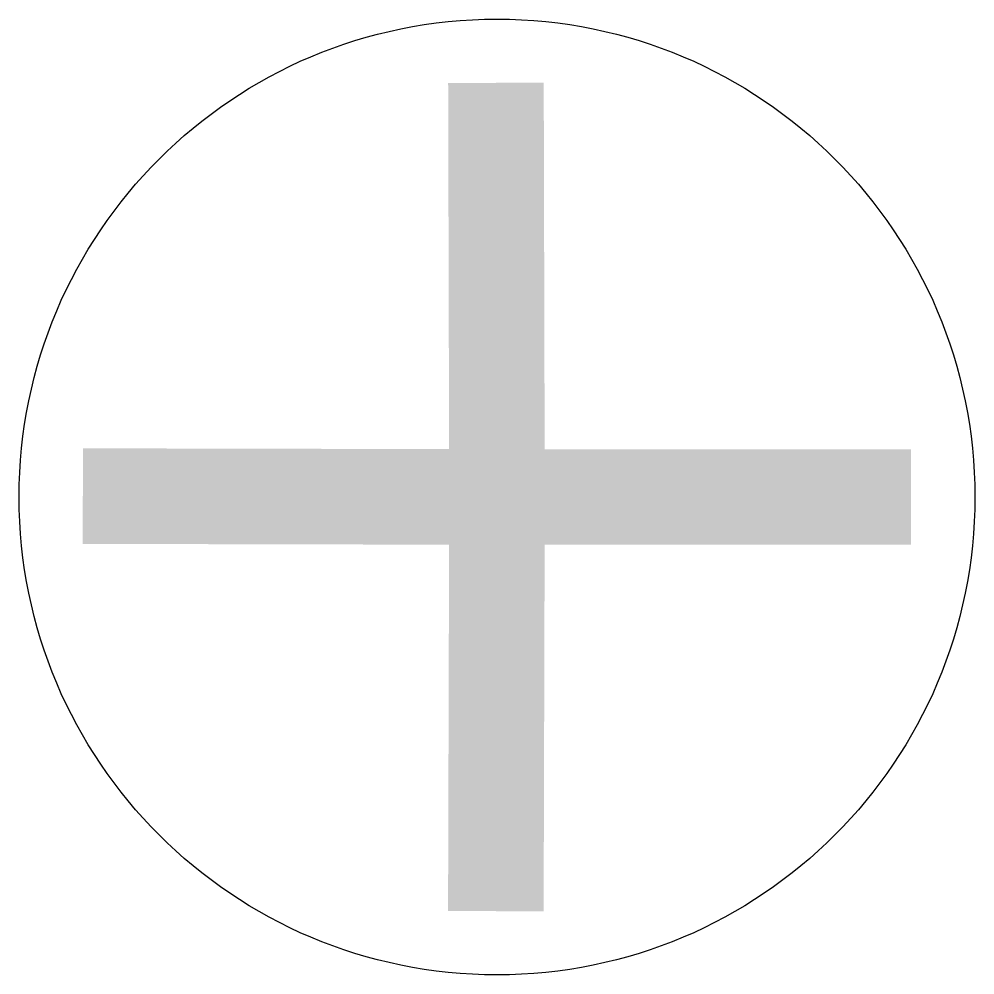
# Model space of a CAD drawing. Extents: x -1.5 to 1.5, y -1.5 to 1.5.
import ezdxf

# ---------------------------------------------------------------- set-up
doc = ezdxf.new("R2010")
doc.units = 0
doc.layers.get('0').update_dxf_attribs({"linetype": 'CONTINUOUS'})

msp = doc.modelspace()

# ---------------------------------------------------------------- linework, layer by layer
at = {"color": 0, "const_width": 0.3, "flags": 128}
for points in [[(0, 0), (-0.0033, 1.3)], [(0, 0), (-1.3, 0.0028)], [(0, 0), (-0.0036, -1.3)], [(0, 0), (1.3, 0)]]:
    msp.add_lwpolyline(points, dxfattribs=at)
at = {"color": 0}
msp.add_circle((0, 0), 1.5, dxfattribs=at)

doc.saveas('drawing.dxf')
